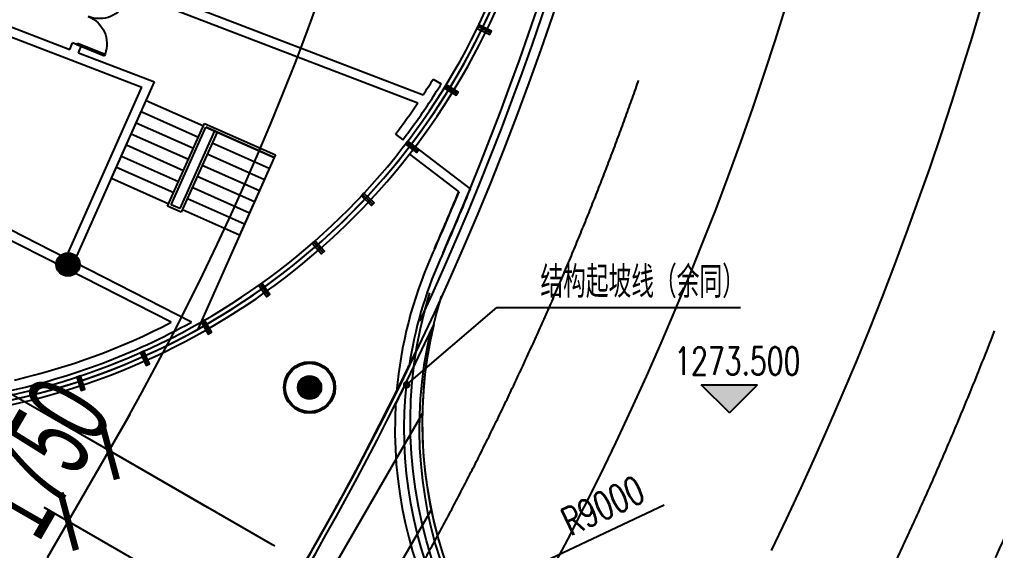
# Model space of a CAD drawing. Extents: x 1962160 to 37842216, y -162679 to 2997677.
# Drawn here: x 37663853 to 37684730, y 2724654 to 2736018 of the extents above; entities that cross this region are included whole.
import ezdxf
from ezdxf.enums import TextEntityAlignment as Align

# ---------------------------------------------------------------- set-up
doc = ezdxf.new("R2010")
doc.units = 0
doc.header["$LTSCALE"] = 1000
for name, pattern in [('__DASH', [0.35, 0.25, -0.1]), ('CENTER', [2, 1.25, -0.25, 0.25, -0.25]), ('CENTER2', [28.575000000000003, 19.05, -3.175, 3.175, -3.175]), ('HIDDEN', [0.375, 0.25, -0.125])]:
    doc.linetypes.add(name, pattern=pattern)
doc.layers.get('0').update_dxf_attribs({"color": 8})
doc.layers.get('Defpoints').update_dxf_attribs({"color": 8})
for name, color, linetype in [('#幕墙线-平面', 8, 'Continuous'), ('#标注', 8, 'Continuous'), ('#虚线', 8, 'HIDDEN'), ('#轴线', 8, 'CENTER2'), ('1-WIN-1', 8, 'Continuous'), ('A-AL-E', 8, 'Continuous'), ('A-DIMS', 8, 'Continuous'), ('A-DIMS-ELEV', 8, 'Continuous'), ('A-DIMS-LEAD', 8, 'Continuous'), ('A-FLOR', 8, 'Continuous'), ('A-FLOR-OTLN', 8, 'Continuous'), ('A-FLOR-UNDR', 8, '__DASH'), ('A-GRID', 8, 'CENTER'), ('A-NOTE', 8, 'Continuous'), ('A-STRS-HRAL', 8, 'Continuous'), ('COLUMN', 8, 'Continuous'), ('DIM', 8, 'Continuous'), ('G-ACCS', 8, 'Continuous'), ('PUB_HATCH', 8, 'Continuous'), ('周边建筑', 8, 'Continuous')]:
    doc.layers.add(name, color=color, linetype=linetype)
doc.styles.add('#文字', font='jrs.shx', dxfattribs={"width": 0.7, "bigfont": 'hztxt.shx'})
doc.styles.add('_TCH_DIM', font='SIMPLEX', dxfattribs={"bigfont": 'GBCBIG'})
doc.styles.add('JHZX', font='jrs.shx', dxfattribs={"width": 0.6, "bigfont": 'jhz.shx'})
doc.dimstyles.new('JZBZ-600', dxfattribs={"dimscale": 600, "dimtxt": 3, "dimasz": 1.5, "dimexe": 1, "dimexo": 1, "dimgap": 0.5, "dimtad": 1, "dimdec": 0, "dimdsep": 46, "dimtxsty": 'JHZX', "dimblk1": 'ARCHTICK', "dimblk2": 'ARCHTICK', "dimsah": 1, "dimcen": 0, "dimclrd": 1, "dimclre": 1, "dimclrt": 2, "dimadec": 1, "dimazin": 2, "dimtfac": 1, "dimtdec": 0, "dimtix": 1, "dimtmove": 0, "dimatfit": 3, "dimfxl": 1, "dimtolj": 1, "dimlwd": -1, "dimlwe": -1, "dimarcsym": 1})

# ---------------------------------------------------------------- blocks, each defined once
blk = doc.blocks.new('ZWBLB')
at = {"layer": '周边建筑'}
for radius in [550, 520]:
    blk.add_circle((0, 0), radius, dxfattribs=at)
blk = doc.blocks.new('smg')
blk.add_lwpolyline([(-39.99999999627471, 200), (-39.99999999627471, -100), (40, -99.99999999254942), (40, 200.0000000037253)], close=True)
for points in [[(40, 3.725290298461914e-09), (-40, 0)], [(0, -99.99999999627471), (3.725290298461914e-09, 200)]]:
    blk.add_lwpolyline(points)
blk = doc.blocks.new('$DorLib2D$00000002')
at = {"layer": '1-WIN-1'}
for p, q in [((-0.5000000000002274, 1.70530256582424e-13), (-0.5, 0.4875000000000114)), ((-0.4750000000001364, 0.4875000000002387), (-0.5, 0.4875000000000114)), ((-0.4750000000001364, 1.70530256582424e-13), (-0.4750000000001364, 0.4875000000002387)), ((0.4749999999999091, 5.684341886080801e-14), (0.4749999999999091, 0.4875000000001251)), ((0.4749999999999091, 0.4875000000001251), (0.4999999999997726, 0.4875000000001251)), ((0.5, -5.684341886080801e-14), (0.4999999999997726, 0.4875000000001251)), ((-0.5000000000002274, 1.70530256582424e-13), (-0.4750000000001364, 1.70530256582424e-13)), ((0.5, -5.684341886080801e-14), (0.4749999999999091, 5.684341886080801e-14))]:
    blk.add_line(p, q, dxfattribs=at)
for centre, start, end in [((-0.4875000000001819, 5.684341886080801e-14), 0, 88.53071642340379), ((0.4874999999999545, 5.684341886080801e-14), 91.46928357659621, 180)]:
    blk.add_arc(centre, 0.4875, start, end, dxfattribs=at)
blk = doc.blocks.new('_YZH')
blk.add_circle((0, 0), 0.5)
at = {"layer": 'PUB_HATCH', "const_width": 0.5}
blk.add_lwpolyline([(-0.25, 0, 1), (0.25, 0, 1)], format="xyb", close=True, dxfattribs=at)
blk = doc.blocks.new('ECC')
at = {"layer": '周边建筑'}
for p, q in [((-110690.3252790421, 496833.8651179974), (-103989.4632145241, 494261.6451676902)), ((-110761.9988689497, 496647.149032698), (-104102.9185050875, 494090.967574595)), ((-113352.1781313047, 495713.3647072646), (-111527.4952677339, 495012.9345805929)), ((-113087.4390066341, 495825.969877365), (-111546.2887090817, 495234.3777055484)), ((-111302.2606422678, 495299.675424919), (-111487.806727685, 495374.3620916298)), ((-111527.4952677339, 495012.9345805929), (-110006.3380272239, 494429.0170243271)), ((-111359.4855987653, 495162.6707098638), (-109737.9067375511, 494540.2049050764)), ((-103774.1221434101, 494601.0000911513), (-103603.762824364, 494496.2255598311)), ((-111635.4845241904, 490769.8940820708), (-110006.3380272239, 494429.0170243271)), ((-111457.0386654958, 490678.9713757206), (-109737.9067375511, 494540.2049050764)), ((-110655.7674786374, 492478.6559272767), (-109915.5067882389, 494141.3086601864)), ((-109915.5067882389, 494141.3086601864), (-108691.3558750004, 493596.2815584731)), ((-110021.258315444, 493903.7868411993), (-108797.107402198, 493358.7597394758)), ((-110127.0098426417, 493666.2650222122), (-108902.8589294031, 493121.2379204887)), ((-109456.0207639933, 491878.8160980628), (-108666.9516764134, 493651.0942859272)), ((-109376.8038379401, 491909.2246269705), (-108636.5431475416, 493571.8773598801)), ((-109376.8038379252, 491909.2246269905), (-108636.5431475416, 493571.8773598843)), ((-108666.9516764134, 493651.0942859272), (-107150.4662167281, 492975.9114584178)), ((-108636.5431475416, 493571.8773598843), (-107174.870415315, 492921.098730959)), ((-108453.8340560123, 493490.5300312652), (-108636.5431475416, 493571.8773598801)), ((-110232.7613698393, 493428.7432032251), (-109008.6104566008, 492883.7161015016)), ((-108453.8340560123, 493490.5300312652), (-109194.0947464108, 491827.8772983556)), ((-108453.8340560123, 493490.5300312652), (-109194.0947464034, 491827.877298377)), ((-108399.0213285536, 493466.1258326806), (-109163.6862175539, 491748.6603722805)), ((-108399.021328561, 493466.1258326806), (-108453.8340560123, 493490.5300312652)), ((-108399.0213285536, 493466.1258326806), (-108453.8340560123, 493490.5300312652)), ((-107174.870415315, 492921.098730959), (-108399.021328561, 493466.1258326806)), ((-104582.0015807971, 493423.5181365954), (-104422.941274859, 493302.2753261905)), ((-110338.5128970444, 493191.221384238), (-109114.3619837984, 492646.1942825145)), ((-107280.6219425127, 492683.5769119719), (-108504.7728557587, 493228.6040136935)), ((-110444.2644242421, 492953.6995652509), (-109220.1135110036, 492408.6724635274)), ((-107386.3734697104, 492446.0550929848), (-108610.5243829638, 492991.0821947069)), ((-107174.870415315, 492921.098730959), (-107915.1311057135, 491258.4459980493)), ((-107150.4662167281, 492975.9114584178), (-107174.870415315, 492921.098730959)), ((-104280.787632972, 492995.284978685), (-103228.9344687685, 492186.9818426147)), ((-110550.0159514397, 492716.1777462638), (-109325.8650382012, 492171.1506445403)), ((-107492.1249969155, 492208.5332739977), (-108716.2759101614, 492753.5603757198)), ((-107597.8765241131, 491971.0114550106), (-108822.0274373591, 492516.0385567327)), ((-110655.7674786374, 492478.6559272767), (-109431.6165653989, 491933.6288255532)), ((-107703.6280513108, 491733.4896360235), (-108927.7789645568, 492278.5167377461)), ((-109163.6862175539, 491748.6603722805), (-109456.0207639933, 491878.8160980628)), ((-109194.0947464034, 491827.877298377), (-109376.8038379252, 491909.2246269905)), ((-107809.3795785159, 491495.9678170364), (-109033.5304917619, 492040.994918759)), ((-107915.1311057135, 491258.4459980493), (-109139.2820189595, 491803.4730997719)), ((-111635.4845241904, 490769.8940820708), (-113229.5163016692, 491582.0938400063)), ((-111632.3901274651, 490543.852160668), (-113130.894505173, 491307.3782772911)), ((-108945.3247834221, 489399.189230951), (-111457.0386654958, 490678.9713757206)), ((-109377.3585797995, 489394.8561977209), (-111632.3901274651, 490543.852160668))]:
    blk.add_line(p, q, dxfattribs=at)
for points in [[(-104158.9226615131, 493153.8691163873), (-102985.8617736548, 492252.4231477613)], [(-107174.870415315, 492921.098730959), (-108811.7821633443, 489244.5347492541)], [(-104280.787632972, 492995.284978685), (-103228.9344687685, 492186.9818426147)]]:
    blk.add_lwpolyline(points, dxfattribs=at)
for points in [[(-103228.9344687685, 492186.9818426147, -0.005821545342904036), (-103816.7173749283, 490806.1334099802, 0.08157793905942869), (-104558.2398545891, 487917.5714782677, 0.08157793905942869)], [(-102985.8617736548, 492252.4231477613, -0.006413599174438752), (-103633.6199386418, 490725.6639820887, 0.06569357393158856), (-104290.9002762958, 488464.4486951181, 0.06569357393158856)], [(-102985.8617736548, 492252.4231477645, -0.006413599174438752), (-103633.6199386418, 490725.6639820919, 0.06569357393158856), (-104290.9002762958, 488464.4486951213, 0.06569357393158856)]]:
    blk.add_lwpolyline(points, format="xyb", dxfattribs=at)
for centre, radius, start, end in [((-162819.866218321, 516737.4065481108), 65000.00000000001, 322.2636191903554, 219.1220131277626), ((-162819.866218321, 516737.4065481108), 64800.00000000001, 335.0667054315214, 10.99999985562202), ((-162819.8662183285, 516737.4065481103), 64650.00000000165, 337.7448768739935, 10.99999982943178), ((-162819.866218321, 516737.4065481089), 53749.99999999855, 336.9742386840128, 341.3604061398427), ((-162819.866218321, 516737.4065481098), 53949.99999999943, 337.1942735477905, 341.4679983290836), ((-115954.813455373, 502092.3790805456), 14700.00000000003, 202.1323263017797, 342.6463113103243), ((-115954.813455373, 502092.3790805456), 14600.0000000001, 277.037564353018, 339.8391139922865), ((-115954.813455373, 502092.3790805456), 14700.00000000008, 277.017516116942, 339.8391139922865), ((-115954.813455373, 502092.3790805456), 14800.00000000011, 276.9977388437142, 339.8391139922865), ((-162819.8662182763, 516737.4065480912), 55599.99999994831, 337.2478773348959, 337.4042140718791), ((-162819.8662182614, 516737.4065480749), 55799.99999992962, 337.2541595571751, 337.406615080625), ((-115954.813455373, 502092.3790805447), 14300.00000000022, 326.7972238220022, 328.4076181317521), ((-115954.813455373, 502092.3790805452), 14499.99999999933, 326.4759883202566, 328.4076181317521), ((-115954.813455373, 502092.3790805461), 14300.00000000009, 322.6837449340188, 325.9760592512733), ((-115954.813455373, 502092.3790805456), 14500.00000000016, 322.6837449340188, 326.4759883202566), ((-162819.866218321, 516737.4065481108), 64450.00000000001, 336.4271768136093, 337.6091931322664), ((-162819.866218254, 516737.4065480805), 64649.99999992371, 336.4271768136093, 337.7448768739935), ((-115954.8134553656, 502092.3790805344), 14499.99999998764, 282.2214889729562, 298.9085494257233), ((-115954.8134553656, 502092.3790805344), 14299.99999998762, 283.0173086186188, 297.3846474758042), ((-162819.866218321, 516737.4065481108), 65000.00000000001, 322.1301625506179, 334.51952315735), ((-162819.866218321, 516737.4065481103), 65000.00000000007, 322.4414961363963, 334.3637509884151)]:
    blk.add_arc(centre, radius, start, end, dxfattribs=at)
at = {"layer": 'COLUMN', "xscale": 500, "yscale": 500, "zscale": 500}
for p in [(-111586.9910774902, 490632.9528130866), (-106419.1532372013, 487999.8079145974)]:
    blk.add_blockref('_YZH', p, dxfattribs=at)
at = {"layer": '周边建筑', "xscale": -1300, "yscale": 1300, "zscale": 200, "rotation": 248.0740541997872}
blk.add_blockref('$DorLib2D$00000002', (-111152.3185351565, 495940.0024695359), dxfattribs=at)
at = {"layer": '周边建筑'}
for p, rotation in [((-102637.8072383925, 495635.0309079126), 64.1314908132862), ((-103348.2238455936, 494339.06376273), 58.40761798938327), ((-104184.3508157432, 493120.4111104221), 52.68374516548028), ((-105137.8504597247, 491991.2251088656), 46.95987234157734), ((-106199.2146718577, 490962.7657725834), 41.23599951767441), ((-107357.8597427905, 490045.2886901554), 35.51212669377141), ((-108602.2318981215, 489247.9427575632), 29.78825386986843), ((-109919.9225102887, 488578.678947249), 24.06438104596549), ((-111297.7918348983, 488044.1710226256), 18.3405082220626)]:
    blk.add_blockref('smg', p, dxfattribs=dict(at, rotation=rotation))
blk.add_blockref('ZWBLB', (-106419.1532372013, 487999.8079141653), dxfattribs=at)
blk = doc.blocks.new('总体道路0521')
at = {"layer": 'G-ACCS'}
for radius, start, end in [(73.7, 334.0708326317553, 10.72787944578778), (69.7, 330.1203510444316, 10.71227633827604)]:
    blk.add_arc((35647972.51118848, 2918657.176535514), radius, start, end, dxfattribs=at)
blk = doc.blocks.new('A$C06ac024f')
at = {"layer": 'A-DIMS-ELEV'}
blk.add_hatch(color=256, dxfattribs=at).paths.add_polyline_path([(65380.57469923794, -29278.73527068645), (64780.57469923794, -28678.73527068645), (65980.57469923794, -28678.73527068645)])
at = {"layer": 'A-AL-E'}
blk.add_lwpolyline([(123777.9805633649, -24348.15376469167, -0.06675319751200123), (112989.6129839644, -56099.62711645942, -0.4327152502716672), (101614.8477521315, -59533.38213796448), (63025.62622740865, -37253.88470285665, -0.3161234074541413), (59062.56976918876, -27379.22548662778, -0.3161234074541413)], format="xyb", dxfattribs=at)
blk.add_arc((67816.05199155211, -29609.99149339832), 9070.935782908682, 166.9009213421638, 237.9303675610588, dxfattribs=at)
at = {"layer": 'A-DIMS'}
blk.add_lwpolyline([(63988.90469906479, -31254.26336264191), (59647.78276852518, -33302.35036865529), (59286.02260764688, -33473.02428582311)], dxfattribs=at)
at = {"layer": 'A-DIMS-ELEV'}
for p, q in [((65380.57469923794, -29278.73527068645), (64780.57469923794, -28678.73527068645)), ((64780.57469923794, -28678.73527068645), (65980.57469923794, -28678.73527068645)), ((65380.57469923794, -29278.73527068645), (65980.57469923794, -28678.73527068645))]:
    blk.add_line(p, q, dxfattribs=at)
at = {"layer": 'A-DIMS-LEAD'}
for p, q in [((58475.9503519237, -28682.43928328482), (60403.12638475746, -27028.45853793528)), ((60403.12638475746, -27028.45853793528), (65619.26612789184, -27028.45853793528))]:
    blk.add_line(p, q, dxfattribs=at)
at = {"layer": 'A-DIMS-LEAD', "const_width": 80}
blk.add_lwpolyline([(58445.59655846655, -28708.49014167488, 1), (58506.30414538085, -28656.38842489477, 1)], format="xyb", close=True, dxfattribs=at)
at = {"layer": 'A-FLOR-OTLN'}
blk.add_lwpolyline([(51398.89861740917, -39951.99977517687, 0.05672708635280985), (59062.56976918876, -27379.22548662778, 0.05284864974310275)], format="xyb", dxfattribs=at)
at = {"layer": 'A-FLOR-UNDR'}
blk.add_lwpolyline([(51408.42950578779, -39776.53130639996, 0.05284864974309752), (58604.57444538176, -28115.88494064892, 0.05284864974309752)], format="xyb", dxfattribs=at)
at = {"layer": 'A-STRS-HRAL'}
blk.add_lwpolyline([(62825.62622740865, -37600.29486436816), (101414.8477521315, -59879.79229947738, 0.1653430325044177), (106813.8457701206, -60951.07172376709), (106786.3939477056, -60752.9611531226, -0.1653070570733526), (101514.8477521315, -59706.58721872047), (62925.62622740865, -37427.08978361171, -0.2993344803254237), (58486.30520709604, -28589.53009189107, -0.002117859348563154), (58242.01538074017, -29083.96067959536, 0.2840107938774867), (62825.62622740865, -37600.29486436862)], format="xyb", dxfattribs=at)
at = {"xscale": 1000, "yscale": 1000, "zscale": 1000}
blk.add_blockref('总体道路0521', (-35647972511.19448, -2918657176.530752), dxfattribs=at)
at = {"layer": '周边建筑'}
blk.add_blockref('ECC', (162819.8602113798, -516737.4017797778), dxfattribs=at)
at = {"layer": 'A-DIMS', "style": '_TCH_DIM', "width": 0.7058823529411765}
blk.add_text('R9000', height=595, rotation=25.25735199460669, dxfattribs=at).set_placement((61981.9259442389, -31921.94032621942))
at = {"layer": 'A-DIMS-ELEV', "style": '_TCH_DIM', "width": 0.7058823529411765}
blk.add_text('1273.500', height=595, dxfattribs=at).set_placement((64200.57469923794, -28468.73527068645))
at = {"layer": 'A-NOTE', "style": '_TCH_DIM'}
blk.add_text('结构起坡线（余同）', height=675.177304964539, dxfattribs=at).set_placement((61338.03141520917, -26818.45853793528))
blk = doc.blocks.new('A$C80b62fe7')
at = {"layer": '#幕墙线-平面'}
for points in [[(194829.5588570908, 164519.1960988799, -0.06675319751200183), (184041.1912776902, 132767.7227471122, -0.4327152502716672), (172666.4260458574, 129333.9677256071), (134077.2045211345, 151613.4651607149, -0.3341902026022402), (130271.6078319177, 162072.0659009404)], [(195084.6700434908, 164469.0136061809, -0.06675319751200197), (184274.0672237352, 132652.0992471087, -0.4327152502716498), (172536.4260458574, 129108.8011206249), (133941.2579975277, 151391.7317827353, -0.3343935613356593), (130022.9198136404, 162147.9228028324, -0.3343935613356593)]]:
    blk.add_lwpolyline(points, format="xyb", dxfattribs=at)
for radius, start, end in [(128529.4436852644, 333.5022467601689, 195.775796910644), (127529.4436852644, 333.539850647279, 195.7883970499479)]:
    blk.add_arc((71051.57360945642, 188867.3555372115), radius, start, end, dxfattribs=at)
blk = doc.blocks.new('DASWQE')
at = {"layer": '#幕墙线-平面', "ltscale": 10}
for points in [[(52350.70909708738, -40501.53075564979), (58819.47374245524, -29297.30172764882)], [(53389.93958172947, -41101.53075546864), (59008.94217199087, -31369.13278126391)]]:
    blk.add_lwpolyline(points, dxfattribs=at)
at = {"layer": 'DIM', "ltscale": 10}
blk.add_blockref('A$C80b62fe7', (-71047.03888088465, -188862.9763723449), dxfattribs=at)
blk = doc.blocks.new('_ARCHTICK')
at = {"const_width": 0.15}
blk.add_lwpolyline([(-0.5, -0.5), (0.5, 0.5)], dxfattribs=at)
blk = doc.blocks.new('*D107')
at = {"layer": '#标注', "color": 1, "transparency": 16777216}
for p, q in [((36841600.49494493, 2932740.593753982), (36838647.90825477, 2932058.935405683)), ((36834817.40619402, 2887353.887143297), (36832193.13111316, 2888869.013067656))]:
    blk.add_line(p, q, dxfattribs=at)
blk.add_arc((36780598.51695529, 2918657.177440436), 60176.32874556846, 330.0000000000051, 12.99999999999468, dxfattribs=at)
at = {"layer": 'Defpoints', "color": 0, "transparency": 16777216}
for p in [(36842185.11698381, 2932875.564386589), (36780598.51695529, 2918657.177440436), (36838539.23566127, 2902407.141836517), (36835337.0214363, 2887053.887143296)]:
    blk.add_point(p, dxfattribs=at)
at = {"layer": '#标注', "color": 1, "transparency": 16777216, "xscale": 900, "yscale": 900, "zscale": 900}
for p, rotation in [((36839232.53029364, 2932193.906038289), 102.9999999999947), ((36832712.74635544, 2888569.013067656), 240.000000000005)]:
    blk.add_blockref('_ARCHTICK', p, dxfattribs=dict(at, rotation=rotation))
at = {"layer": '#标注', "color": 2, "transparency": 16777216, "insert": (36838927.0416475, 2909939.921017965), "char_height": 1800, "attachment_point": 5, "rotation": 81.49999999999952, "style": 'JHZX'}
blk.add_mtext('\\A1;43°', dxfattribs=at)
blk = doc.blocks.new('*D108')
at = {"layer": '#标注', "color": 1, "transparency": 16777216}
for p, q in [((36832712.74635546, 2888569.013067609), (36833162.74635546, 2889348.435931014)), ((36836258.08979976, 2886522.108075676), (36832193.13111319, 2888869.013067609)), ((36831837.74635549, 2887053.468611026), (36832712.74635546, 2888569.013067609)), ((36835383.08979978, 2885006.563619094), (36831318.13111322, 2887353.468611026)), ((36831837.74635549, 2887053.468611026), (36831387.74635549, 2886274.045747617))]:
    blk.add_line(p, q, dxfattribs=at)
at = {"layer": 'Defpoints', "color": 0, "transparency": 16777216}
for p in [(36832712.74635546, 2888569.013067609), (36836777.70504203, 2886222.108075676), (36835902.70504206, 2884706.563619094)]:
    blk.add_point(p, dxfattribs=at)
at = {"layer": '#标注', "color": 1, "transparency": 16777216, "xscale": 900, "yscale": 900, "zscale": 900}
for p, rotation in [((36832712.74635546, 2888569.013067609), 240.0000000000206), ((36831837.74635549, 2887053.468611026), 60.00000000002057)]:
    blk.add_blockref('_ARCHTICK', p, dxfattribs=dict(at, rotation=rotation))
at = {"layer": '#标注', "color": 2, "transparency": 16777216, "insert": (36831236.01587093, 2888411.240839314), "char_height": 1800, "attachment_point": 5, "rotation": 60.00000000002058, "style": 'JHZX'}
blk.add_mtext('\\A1;1750', dxfattribs=at)
blk = doc.blocks.new('*U246')
blk.add_line((20, 4.898587196589413e-16), (0, 0))
blk.add_circle((24, 0), 4)
at = {"style": 'JHZX', "width": 0.75}
blk.add_attdef('AXES', text='', height=4, dxfattribs=at).set_placement((23.99999999999997, 0), align=Align.MIDDLE_CENTER)
blk = doc.blocks.new('DOTE-11')
at = {"layer": '#虚线', "ltscale": 20}
for radius, end in [(109299.9999999995, 50.72061515791979), (101499.9999999995, 50.50683943095017), (93699.99999999953, 50.25741948715695), (85899.99999999953, 49.96262362762494), (78099.99999999953, 49.60881958265374)]:
    blk.add_arc((36780598.51695531, 2918657.177440438), radius, 329.9999999848261, end, dxfattribs=at)
at = {"layer": '#轴线'}
for centre, radius, end in [((36780598.51695531, 2918657.177440438), 146599.9999999995, 183.9998103525153), ((36780598.51695531, 2918657.177440438), 138799.9999999995, 210.1884172151102), ((36780598.51695531, 2918657.177440438), 130399.9999999995, 210.3293811306592), ((36780598.51695531, 2918657.177440438), 127949.9999999995, 210.3740096847854), ((36780598.51695531, 2918657.177440439), 76200.00000000103, 56.49999999019825), ((36780598.51695531, 2918657.177440439), 67200.00000000128, 56.49999999019825)]:
    blk.add_arc(centre, radius, 324.4999999903098, end, dxfattribs=at)
blk = doc.blocks.new('ZW-5001')
at = {"layer": '#标注'}
ref = blk.add_blockref('*U246', (36830303.09264506, 2887939.501343833), dxfattribs=dict(at, xscale=-600.0000000000005, yscale=600.0000000000003, rotation=330.0000000000579))
ref.add_attrib('AXES', '1/C21', dxfattribs={"layer": '0', "height": 2399.999999999998, "rotation": 329.9999999815948, "style": '#文字', "width": 0.5}).set_placement((36817832.32683045, 2895139.501341806), align=Align.MIDDLE_CENTER)
ref = blk.add_blockref('*U246', (36836197.34787825, 2886557.177440444), dxfattribs=dict(at, xscale=-600.0000000000005, yscale=600.0000000000003, rotation=330.0000000000579))
ref.add_attrib('AXES', 'C21', dxfattribs={"layer": '0', "height": 2399.999999999998, "rotation": 329.9999999815948, "style": '#文字', "width": 0.7}).set_placement((36823726.58206364, 2893757.177438418), align=Align.MIDDLE_CENTER)
ref = blk.add_blockref('*U246', (36832864.73323377, 2881376.047683785), dxfattribs=dict(at, xscale=-600.0000000000006, yscale=600.0000000000003, rotation=324.4999999999509))
ref.add_attrib('AXES', 'C22', dxfattribs={"layer": '0', "height": 2399.999999999998, "rotation": 324.4999999878889, "style": '#文字', "width": 0.7}).set_placement((36821141.46976915, 2889738.170244039), align=Align.MIDDLE_CENTER)
dim = blk.add_angular_dim_3p(base=(36838539.23566127, 2902407.141836517), center=(36780598.51695529, 2918657.177440436), p1=(36835337.02143629, 2887053.887143295), p2=(36842185.1169838, 2932875.564386589), dimstyle='JZBZ-600', dxfattribs=at)
dim.commit()
dim.dimension.update_dxf_attribs({"geometry": '*D107', "text_midpoint": (36838927.04164751, 2909939.921017965)})
dim = blk.add_aligned_dim(p1=(36835902.70504205, 2884706.56361909), p2=(36836777.70504203, 2886222.108075676), distance=4693.80998386855, dimstyle='JZBZ-600', dxfattribs=at)
dim.commit()
dim.dimension.update_dxf_attribs({"geometry": '*D108', "text_midpoint": (36831236.01587093, 2888411.240839314)})
blk = doc.blocks.new('FDGFH')
at = {"layer": 'A-FLOR'}
blk.add_blockref('ZW-5001', (-36780598.51155947, -2918657.163268261), dxfattribs=at)
at = {"layer": 'A-GRID'}
blk.add_blockref('DOTE-11', (-36780598.51155947, -2918657.163268261), dxfattribs=at)

msp = doc.modelspace()

# ---------------------------------------------------------------- linework, layer by layer
at = {"layer": '#标注', "ltscale": 10}
msp.add_arc((37613670.29957374, 2756893.476689796), 133919.6669144286, 333.9778101328699, 71.90950720445645, dxfattribs=at)

# ---------------------------------------------------------------- block references
at = {"layer": 'A-STRS-HRAL'}
msp.add_blockref('DASWQE', (37613652.56708944, 2756885.970215484), dxfattribs=at)
at = {"layer": 'DIM', "ltscale": 10}
msp.add_blockref('A$C06ac024f', (37613657.10216346, 2756879.841327364), dxfattribs=at)
at = {"layer": 'DIM'}
msp.add_blockref('FDGFH', (37613657.09676763, 2756879.827155179), dxfattribs=at)

doc.saveas('drawing.dxf')
